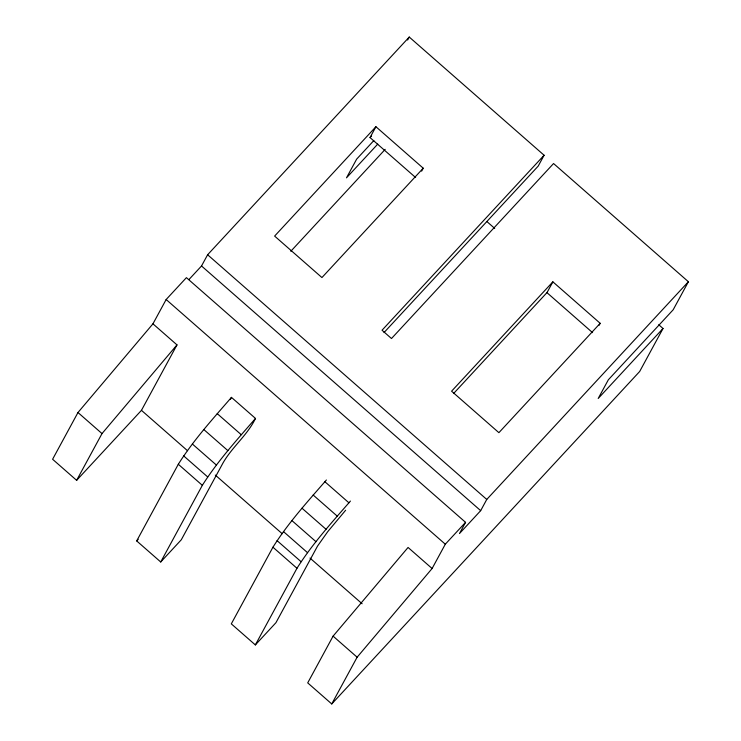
<?xml version="1.0" encoding="UTF-8"?>
<svg xmlns="http://www.w3.org/2000/svg" width="741" height="741" viewBox="0 0 741 741"><rect width="100%" height="100%" fill="white"/><g stroke="black" fill="none" stroke-linecap="round" stroke-linejoin="round"><path stroke-width="1.11" d="M152.952 323.826L77.981 412.515L52.602 459.263L76.629 480.325L141.457 410.338L176.988 344.898L152.952 323.826L166.151 299.521L186.408 277.653L465.561 522.34L459.466 533.557L480.677 510.66L486.763 499.443L688.398 281.737L553.555 163.539L391.489 338.526L382.032 330.227L544.098 155.249L409.254 37.05L207.619 254.756L201.524 265.973L188.955 279.542M76.629 480.325L102.008 433.587L176.988 344.898M407.624 40.051L409.254 37.05M136.687 540.921L178.303 464.264C193.54 440.126 212.824 418.878 231.461 397.371L255.497 418.433C247.429 435.189 232.081 446.953 222.93 463.106L181.304 539.763L160.723 561.984L136.687 540.921L138.215 539.272M415.627 177.534L370.028 137.567L375.919 126.72L423.231 168.198L421.629 171.152M230.395 399.334L231.461 397.371M160.723 561.984L202.339 485.327C217.576 461.198 236.861 439.941 255.497 418.433M326.401 479.992C307.617 501.574 288.23 522.942 272.938 547.21L231.312 623.866L255.349 644.929L275.93 622.709L317.556 546.052L327.772 531.621L345.639 510.243M255.349 644.929L296.974 568.273C312.267 544.014 331.653 522.637 350.437 501.064M544.098 155.249L538.207 166.095L384.005 332.579M331.746 703.95L357.125 657.211L432.105 568.514L408.069 547.451L333.089 636.139L307.71 682.878L331.746 703.95L639.678 371.482L663.019 328.485L658.74 324.725M599.117 325.271L600.182 323.308L552.869 281.83L546.988 292.676L592.578 332.644M432.105 568.514L445.304 544.209L465.561 522.34M688.398 281.737L673.171 309.784L608.352 379.781L598.2 398.473L663.019 328.485M375.919 126.72L274.624 236.083L321.937 277.56L423.231 168.198M370.028 137.567L371.593 135.881M373.825 140.586L356.643 159.139L346.492 177.84L377.734 144.106M290.796 251.282L385.2 149.349M552.869 281.83L451.584 391.192L498.897 432.67L600.182 323.308M453.548 393.564L547.191 292.352M486.865 221.531L494.692 228.395M207.619 254.756L486.763 499.443M201.524 265.973L480.677 510.66M166.151 299.521L445.304 544.209M324.845 481.696L348.881 502.768M313.165 495.025L337.201 516.097M217.215 413.626L241.251 434.698M302.013 508.224L326.049 529.287M203.858 429.576L227.895 450.639M291.954 520.617L315.99 541.69M192.382 444.016L216.418 465.079M283.488 531.603L307.524 552.675M141.457 410.338L187.501 450.695M215.298 475.064L282.191 533.696M309.988 558.066L362.117 603.748M183.648 455.872L207.684 476.935M277.041 540.615L301.078 561.687M178.303 464.264L202.339 485.327M272.938 547.21L296.974 568.273M77.981 412.515L102.008 433.587M333.089 636.139L357.125 657.211"/></g></svg>
